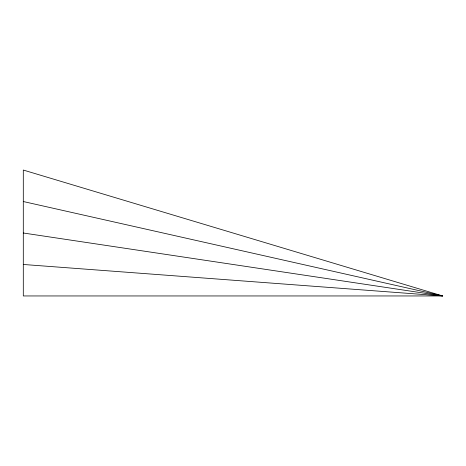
<?xml version="1.0" encoding="UTF-8"?>
<svg xmlns="http://www.w3.org/2000/svg" width="466" height="466" viewBox="0 0 466 466"><rect width="100%" height="100%" fill="white"/><g stroke="black" fill="none" stroke-linecap="round" stroke-linejoin="round"><path stroke-width="0.7" d="M23.3 201.528L442.7 295.951L23.3 295.951L23.3 170.049L442.7 295.951L23.3 264.472M23.3 233L442.7 295.951"/></g></svg>
